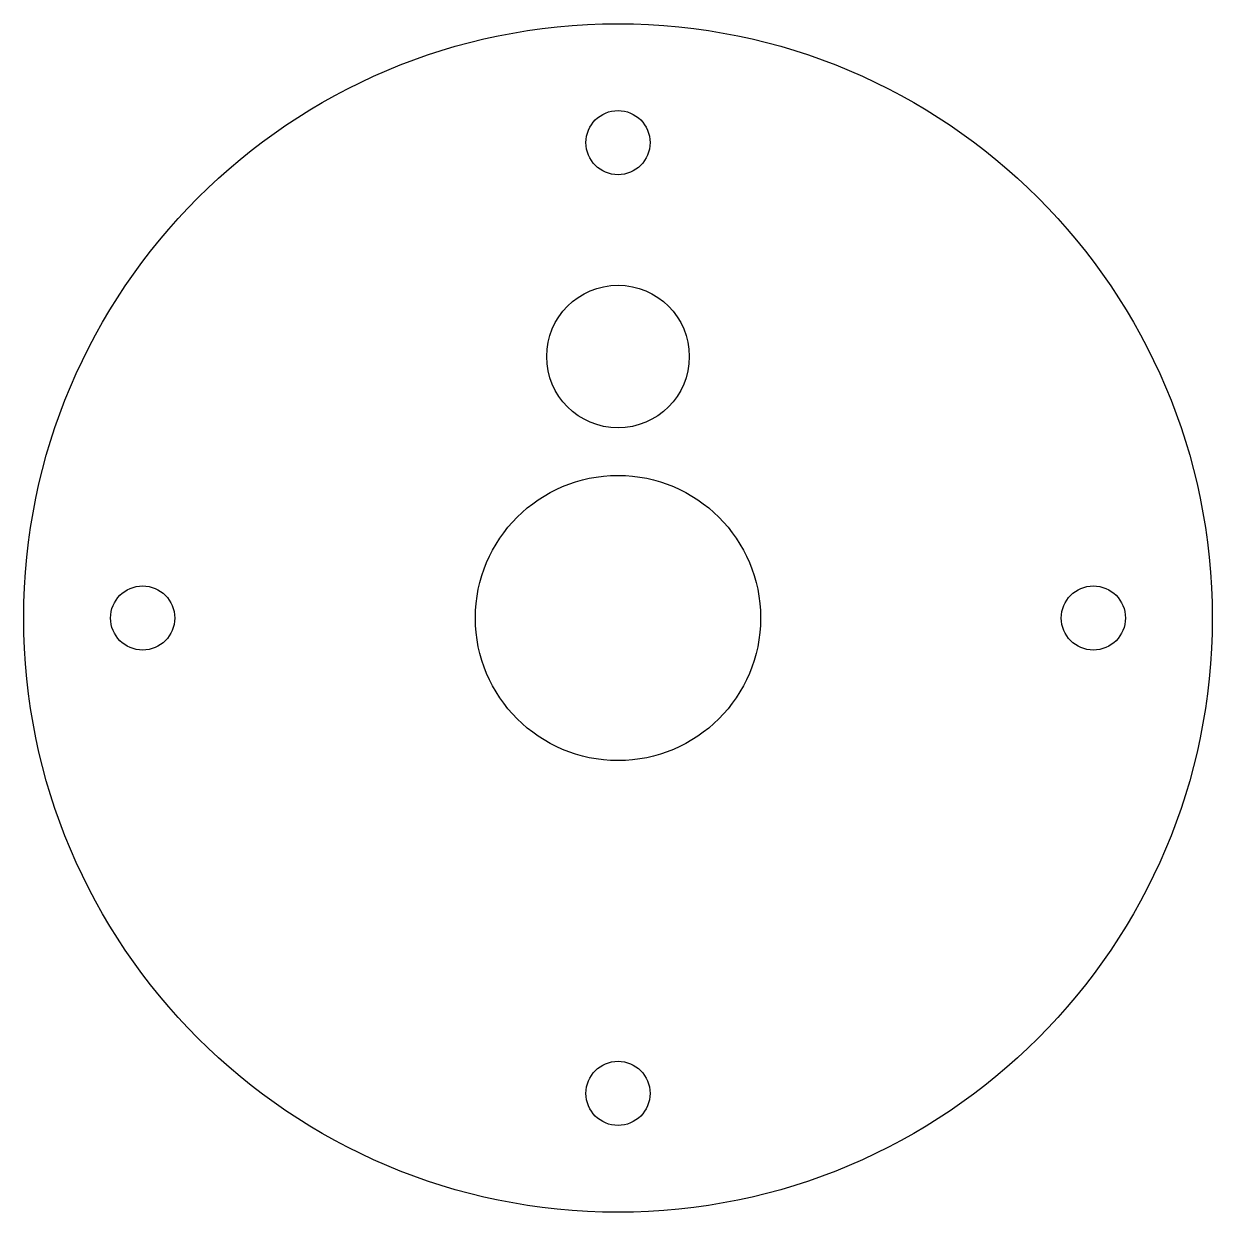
# Model space of a CAD drawing. Extents: x 0 to 50, y -50 to 0.
import ezdxf

# ---------------------------------------------------------------- set-up
doc = ezdxf.new("R2010")
doc.units = 0
for name, color, linetype in [('BOARD_CUTOUT', 7, 'CONTINUOUS'), ('BOARD_HOLE', 7, 'CONTINUOUS'), ('BOARD_KEEPOUT', 8, 'CONTINUOUS'), ('BOARD_OUTLINE', 7, 'CONTINUOUS')]:
    doc.layers.add(name, color=color, linetype=linetype)

msp = doc.modelspace()

# ---------------------------------------------------------------- linework, layer by layer
at = {"layer": 'BOARD_CUTOUT'}
msp.add_circle((25, -25), 6, dxfattribs=at)
at = {"layer": 'BOARD_HOLE'}
for centre in [(25, -5), (5, -25), (45, -25), (25, -45)]:
    msp.add_circle(centre, 1.35, dxfattribs=at)
at = {"layer": 'BOARD_KEEPOUT'}
msp.add_circle((25, -14), 3, dxfattribs=at)
at = {"layer": 'BOARD_OUTLINE'}
msp.add_circle((25, -25), 25, dxfattribs=at)

doc.saveas('drawing.dxf')
